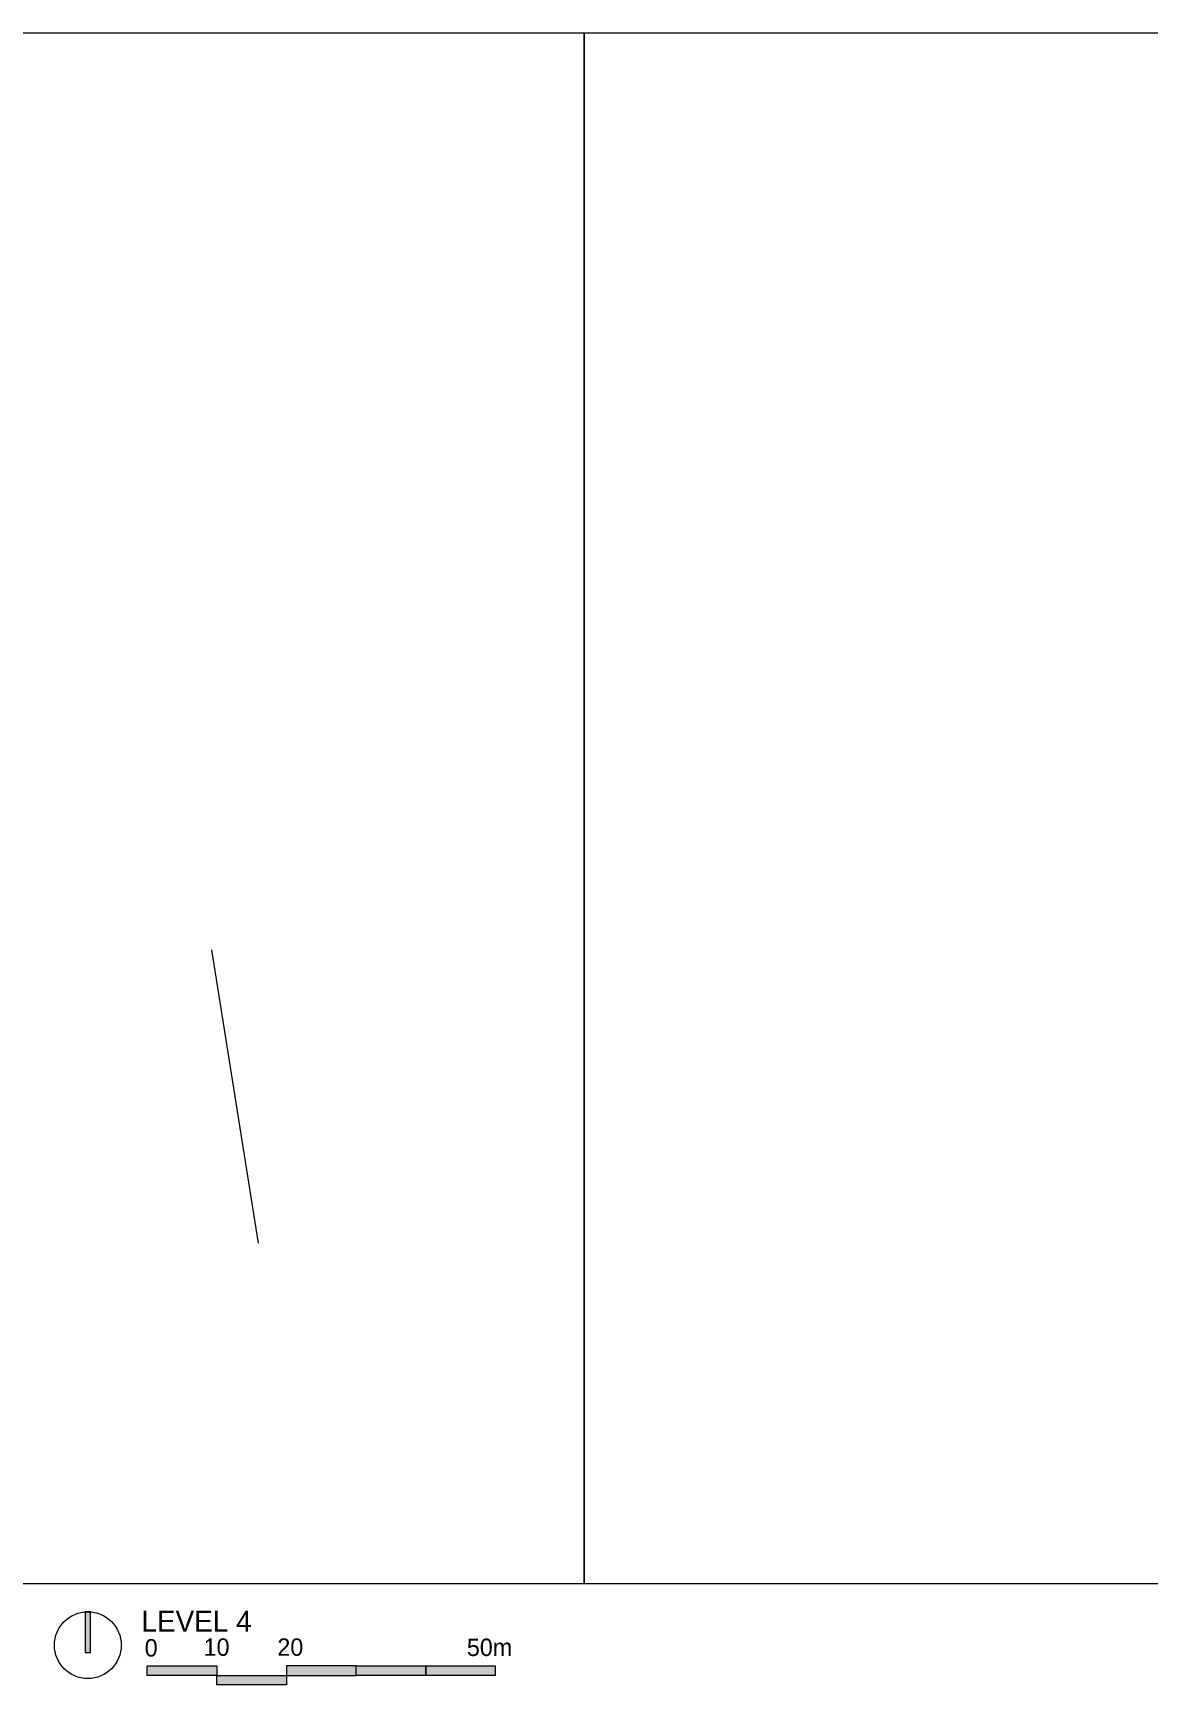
# Model space of a CAD drawing. Header units: millimetres. Extents: x -11451263 to 11578383104, y -507 to 1450429.
# Drawn here: x 12445584 to 12605702, y 968704 to 1206045 of the extents above; entities that cross this region are included whole.
import ezdxf

# ---------------------------------------------------------------- set-up
doc = ezdxf.new("R2010")
doc.units = ezdxf.units.MM
doc.header["$MEASUREMENT"] = 0
doc.layers.get('0').update_dxf_attribs({"linetype": 'CONTINUOUS', "lineweight": 13})
doc.layers.get('Defpoints').update_dxf_attribs({"color": 5, "linetype": 'CONTINUOUS', "lineweight": 13})
doc.layers.add('D-DULICH', color=210, linetype='CONTINUOUS')
doc.layers.add('KT-Net to mau', color=159, linetype='CONTINUOUS', lineweight=18)
doc.styles.add('CENTURY GOTHIC', font='GOTHIC.TTF')

# ---------------------------------------------------------------- blocks, each defined once
blk = doc.blocks.new('scale')
at = {"layer": 'D-DULICH'}
h = blk.add_hatch(color=224, dxfattribs=at)
h.dxf.hatch_style = 1
h.paths.add_polyline_path([(11364132, 2367156), (11374132, 2367156), (11374132, 2365780), (11364132, 2365780)])
h = blk.add_hatch(color=224, dxfattribs=at)
h.dxf.hatch_style = 1
h.paths.add_polyline_path([(11364132, 2367156), (11374132, 2367156), (11374132, 2365780), (11364132, 2365780)])
h = blk.add_hatch(color=224, dxfattribs=at)
h.dxf.hatch_style = 1
h.paths.add_polyline_path([(11394132, 2367156), (11384132, 2367156), (11384132, 2365780), (11394132, 2365780)])
h = blk.add_hatch(color=224, dxfattribs=at)
h.dxf.hatch_style = 1
h.paths.add_polyline_path([(11394132, 2367156), (11384132, 2367156), (11384132, 2365780), (11394132, 2365780)])
h = blk.add_hatch(color=224, dxfattribs=at)
h.dxf.hatch_style = 1
h.paths.add_polyline_path([(11394132, 2367156), (11404132, 2367156), (11404132, 2365780), (11394132, 2365780)])
h = blk.add_hatch(color=224, dxfattribs=at)
h.dxf.hatch_style = 1
h.paths.add_polyline_path([(11394132, 2367156), (11404132, 2367156), (11404132, 2365780), (11394132, 2365780)])
h = blk.add_hatch(color=224, dxfattribs=at)
h.dxf.hatch_style = 1
h.paths.add_polyline_path([(11404132, 2367156), (11414132, 2367156), (11414132, 2365780), (11404132, 2365780)])
h = blk.add_hatch(color=224, dxfattribs=at)
h.dxf.hatch_style = 1
h.paths.add_polyline_path([(11404132, 2367156), (11414132, 2367156), (11414132, 2365780), (11404132, 2365780)])
h = blk.add_hatch(color=224, dxfattribs=at)
h.dxf.hatch_style = 1
h.paths.add_polyline_path([(11374132, 2365780), (11384132, 2365780), (11384132, 2364404), (11374132, 2364404)])
h = blk.add_hatch(color=224, dxfattribs=at)
h.dxf.hatch_style = 1
h.paths.add_polyline_path([(11374132, 2365780), (11384132, 2365780), (11384132, 2364404), (11374132, 2364404)])
for points in [[(11364132, 2367156), (11374132, 2367156), (11374132, 2365780), (11364132, 2365780)], [(11364132, 2367156), (11374132, 2367156), (11374132, 2365780), (11364132, 2365780)], [(11394132, 2367156), (11384132, 2367156), (11384132, 2365780), (11394132, 2365780)], [(11394132, 2367156), (11384132, 2367156), (11384132, 2365780), (11394132, 2365780)], [(11394132, 2367156), (11404132, 2367156), (11404132, 2365780), (11394132, 2365780)], [(11394132, 2367156), (11404132, 2367156), (11404132, 2365780), (11394132, 2365780)], [(11404132, 2367156), (11414132, 2367156), (11414132, 2365780), (11404132, 2365780)], [(11404132, 2367156), (11414132, 2367156), (11414132, 2365780), (11404132, 2365780)], [(11374132, 2365780), (11384132, 2365780), (11384132, 2364404), (11374132, 2364404)], [(11374132, 2365780), (11384132, 2365780), (11384132, 2364404), (11374132, 2364404)]]:
    blk.add_lwpolyline(points, close=True)
at = {"char_height": 2500, "width": 721775.16, "attachment_point": 1, "style": 'CENTURY GOTHIC'}
for s, insert in [('10', (11372240, 2371093)), ('20', (11382830, 2371093)), ('50m', (11410049, 2371062)), ('0', (11363778, 2370987))]:
    blk.add_mtext(s, dxfattribs=dict(at, insert=insert))

msp = doc.modelspace()

# ---------------------------------------------------------------- hatches: boundary and pattern name
at = {"layer": 'D-DULICH'}
h = msp.add_hatch(color=224, dxfattribs=at)
h.dxf.hatch_style = 1
h.paths.add_polyline_path([(12453071.4, 973376.6), (12453824.9, 973376.6), (12453824.9, 979223.4), (12453071.4, 979223.4)])
h = msp.add_hatch(color=224, dxfattribs=at)
h.dxf.hatch_style = 1
h.paths.add_polyline_path([(12453071.4, 973376.6), (12453824.9, 973376.6), (12453824.9, 979223.4), (12453071.4, 979223.4)])

# ---------------------------------------------------------------- linework, layer by layer
msp.add_lwpolyline([(12453071.4, 973376.6), (12453824.9, 973376.6), (12453824.9, 979223.4), (12453071.4, 979223.4)], close=True)
msp.add_lwpolyline([(12453071.4, 973376.6), (12453824.9, 973376.6), (12453824.9, 979223.4), (12453071.4, 979223.4)], close=True)
msp.add_circle((12453448.1, 974422.4), 4801)
at = {"layer": 'Defpoints'}
for points in [[(12524737.4, 1206045.3), (12209737.4, 1206045.3), (12209737.4, 983295.3), (12524737.4, 983295.3)], [(12839737.4, 1206045.3), (12524737.4, 1206045.3), (12524737.4, 983295.3), (12839737.4, 983295.3)]]:
    msp.add_lwpolyline(points, close=True, dxfattribs=at)
at = {"layer": 'KT-Net to mau'}
msp.add_line((12471190, 1074314.2), (12477912.3, 1032169), dxfattribs=at)

# ---------------------------------------------------------------- block references
msp.add_blockref('scale', (1097842.5, -1395699.8))

# ---------------------------------------------------------------- texts
at = {"insert": (12461145.2, 979355.1), "char_height": 3000, "width": 902218.954, "attachment_point": 1, "style": 'CENTURY GOTHIC'}
msp.add_mtext('LEVEL 4 ', dxfattribs=at)

doc.saveas('drawing.dxf')
